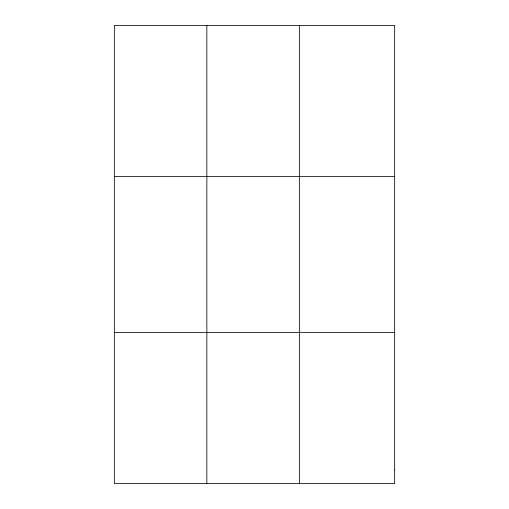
<?xml version="1.0" encoding="UTF-8"?>
<svg xmlns="http://www.w3.org/2000/svg" width="509" height="509" viewBox="0 0 509 509"><rect width="100%" height="100%" fill="white"/><g stroke="black" fill="none" stroke-linecap="round" stroke-linejoin="round"><path stroke-width="0.76" d="M206.845 25.45L206.845 483.55M299.349 25.45L299.349 483.55M114.34 176.623L394.66 176.623M114.34 332.377L394.66 332.377M394.66 469.807L394.66 483.55L114.34 483.55L114.34 25.45L394.66 25.45L394.66 469.807"/></g></svg>
